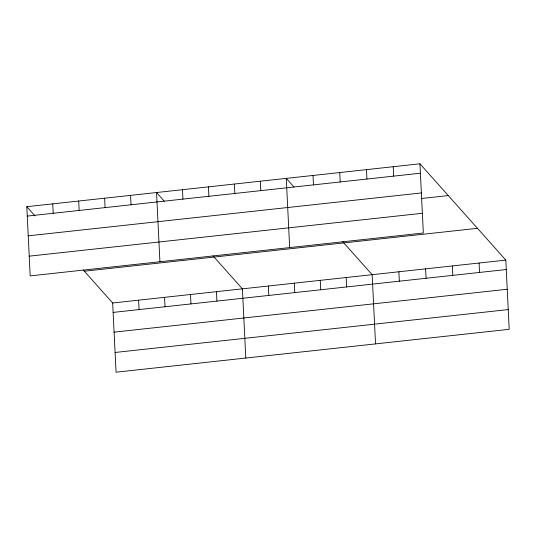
<?xml version="1.0" encoding="UTF-8"?>
<svg xmlns="http://www.w3.org/2000/svg" width="536" height="536" viewBox="0 0 536 536"><rect width="100%" height="100%" fill="white"/><g stroke="black" fill="none" stroke-linecap="round" stroke-linejoin="round"><path stroke-width="0.8" d="M419.943 163.802L423.333 233.006L30.183 275.893L26.8 206.688L419.943 163.802L505.817 260.107L509.2 329.312L116.057 372.198L112.667 302.994L83.274 270.023M27.262 216.102L420.405 173.215M28.227 235.833L421.37 192.947M421.551 198.494L448.284 195.58M29.219 256.161L422.368 213.274M84.333 271.216L477.476 228.323M112.667 302.994L505.817 260.107M113.13 312.414L506.279 269.521M114.094 332.146L507.244 289.252M115.093 352.474L508.235 309.58M294.003 187.051L286.278 178.381L289.661 247.585M342.745 241.716L372.145 274.687L375.528 343.898M164.264 201.201L156.539 192.531L159.922 261.742M213.006 255.873L242.406 288.844L245.79 358.048M26.8 206.688L35.041 215.934M479.084 263.022L479.539 272.442M452.351 265.943L452.806 275.357M425.611 268.858L426.073 278.271M398.878 271.772L399.34 281.192M393.21 166.716L393.672 176.13M366.477 169.631L366.939 179.051M346.196 277.521L346.658 286.934M339.744 172.545L340.206 181.965M320.253 280.348L320.709 289.768M313.011 175.466L313.473 184.88M294.304 283.182L294.767 292.596M268.355 286.01L268.817 295.43M260.329 181.215L260.791 190.628M234.379 184.042L234.842 193.463M216.464 291.671L216.919 301.091M208.43 186.876L208.893 196.29M190.515 294.505L190.97 303.919M182.488 189.704L182.944 199.117M164.565 297.333L165.028 306.753M138.616 300.167L139.079 309.58M130.59 195.365L131.052 204.779M104.641 198.193L105.103 207.613M78.698 201.027L79.154 210.44M52.749 203.854L53.211 213.274"/></g></svg>
